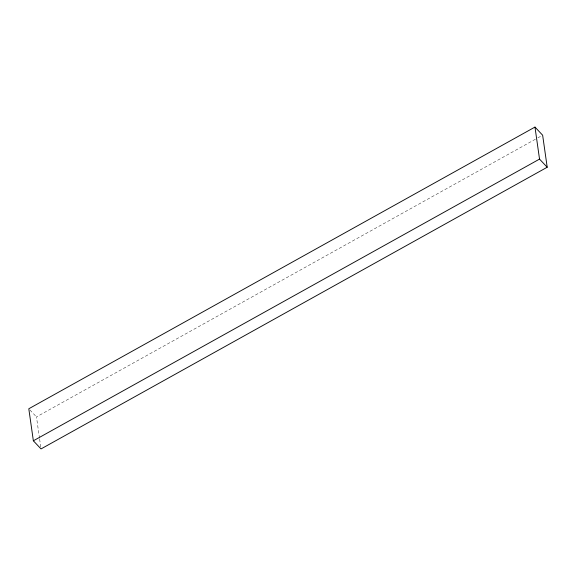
<?xml version="1.0" encoding="UTF-8"?>
<svg xmlns="http://www.w3.org/2000/svg" width="576" height="576" viewBox="0 0 576 576"><rect width="100%" height="100%" fill="white"/><g stroke="black" fill="none" stroke-linecap="round" stroke-linejoin="round"><path stroke-width="0.43" stroke-dasharray="2.88 2.16" d="M39.506 438.25L36.468 416.902L537.142 138.269M537.926 137.83L541.073 136.08M29.981 410.018L36.468 416.902M39.636 439.142L41.026 448.927"/><path stroke-width="0.86" d="M534.974 127.073L28.8 408.766L33.358 440.791L41.026 448.927L547.2 167.234L542.642 135.209L534.974 127.073L539.532 159.098L547.2 167.234M33.358 440.791L539.532 159.098"/></g></svg>
